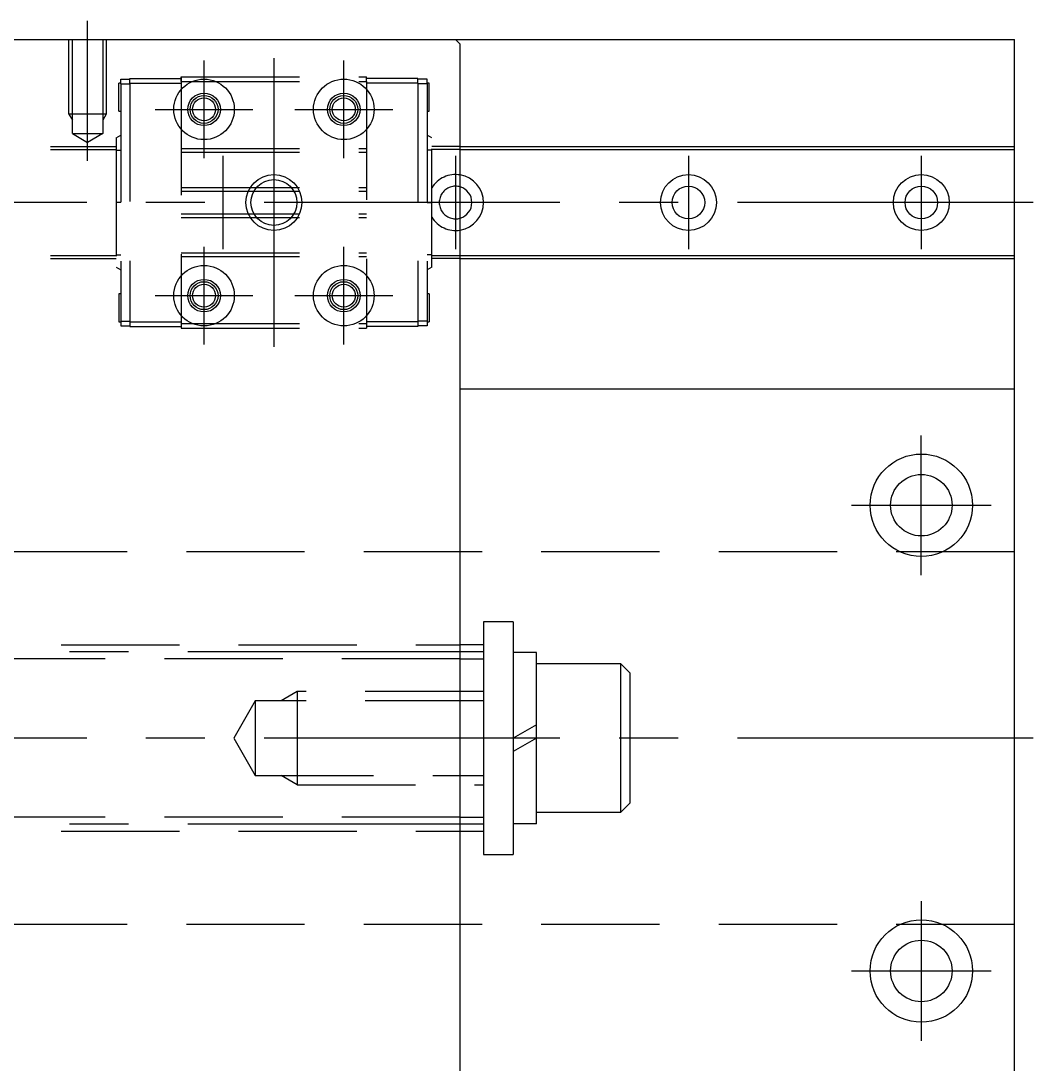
# Model space of a CAD drawing. Extents: x -208 to 423, y -45 to 295.
# Drawn here: x 314.2 to 422.9, y 100.4 to 212.4 of the extents above; entities that cross this region are included whole.
import ezdxf

# ---------------------------------------------------------------- set-up
doc = ezdxf.new("R2010")
doc.units = 0
doc.linetypes.add('CENTER', pattern=[50.8, 31.75, -6.35, 6.35, -6.35])
doc.linetypes.add('DASHED', pattern=[19.05, 12.7, -6.35])
doc.layers.get('0').update_dxf_attribs({"linetype": 'CONTINUOUS'})
doc.layers.add('CENTER', color=1, linetype='CENTER')

msp = doc.modelspace()

# ---------------------------------------------------------------- linework, layer by layer
at = {"color": 7, "linetype": 'CONTINUOUS'}
for p, q in [((190.85, 210.44), (420.85, 210.44)), ((361.35, 209.94), (360.85, 210.44)), ((361.35, 60.94), (361.35, 209.94)), ((420.85, 60.44), (420.85, 210.44)), ((361.35, 198.94), (420.85, 198.94)), ((361.35, 198.64), (420.85, 198.64)), ((361.35, 187.24), (420.85, 187.24)), ((361.35, 186.94), (420.85, 186.94)), ((361.35, 172.94), (420.85, 172.94)), ((363.85, 147.94), (363.85, 122.94)), ((367.05, 147.94), (363.85, 147.94)), ((367.05, 147.94), (367.05, 122.94)), ((363.85, 145.44), (361.35, 145.44)), ((363.85, 145.44), (363.85, 125.44)), ((369.55, 144.64), (367.05, 144.64)), ((367.05, 144.64), (367.05, 126.24)), ((369.55, 126.24), (369.55, 144.64)), ((369.55, 143.44), (378.55, 143.44)), ((378.55, 143.44), (378.55, 127.44)), ((378.55, 143.44), (379.55, 142.44)), ((379.55, 142.44), (379.55, 128.44)), ((369.55, 136.88), (367.05, 135.44)), ((369.55, 135.44), (367.05, 134)), ((379.55, 128.44), (378.55, 127.44)), ((378.55, 127.44), (369.55, 127.44)), ((361.35, 125.44), (363.85, 125.44)), ((369.55, 126.24), (367.05, 126.24)), ((363.85, 122.94), (367.05, 122.94))]:
    msp.add_line(p, q, dxfattribs=at)
at = {"color": 3, "linetype": 'DASHED'}
for p, q in [((319.35, 202.44), (319.35, 210.44)), ((319.73, 200.34), (319.73, 210.44)), ((322.97, 210.44), (322.97, 200.34)), ((323.35, 210.44), (323.35, 202.44)), ((324.9, 206.19), (325.9, 206.19)), ((324.9, 205.69), (324.9, 206.19)), ((325.9, 206.24), (331.4, 206.24)), ((325.9, 205.74), (325.9, 206.24)), ((331.4, 206.44), (331.4, 179.94)), ((331.4, 206.44), (351.3, 206.44)), ((331.4, 205.94), (331.4, 206.44)), ((351.3, 205.94), (351.3, 206.44)), ((356.8, 206.24), (351.3, 206.24)), ((356.8, 205.74), (356.8, 206.24)), ((357.8, 206.19), (356.8, 206.19)), ((357.8, 205.69), (357.8, 206.19)), ((324.7, 202.74), (324.7, 205.74)), ((324.9, 205.74), (324.7, 205.74)), ((324.9, 205.69), (324.9, 180.19)), ((324.9, 205.69), (325.9, 205.69)), ((325.9, 205.74), (325.9, 180.14)), ((325.9, 205.74), (331.4, 205.74)), ((331.4, 205.94), (351.3, 205.94)), ((351.3, 205.94), (351.3, 179.94)), ((356.8, 205.74), (351.3, 205.74)), ((356.8, 205.74), (356.8, 180.14)), ((357.8, 205.69), (356.8, 205.69)), ((358, 205.74), (357.8, 205.74)), ((357.8, 205.69), (357.8, 180.19)), ((358, 202.74), (358, 205.74)), ((324.7, 202.74), (324.9, 202.74)), ((357.8, 202.74), (358, 202.74)), ((323.35, 202.44), (319.35, 202.44)), ((319.35, 202.44), (319.73, 201.78)), ((323.35, 202.44), (322.97, 201.78)), ((319.73, 200.34), (322.97, 200.34)), ((319.73, 200.34), (321.35, 199.4)), ((322.97, 200.34), (321.35, 199.4)), ((324.4, 199.87), (324.9, 200.17)), ((324.4, 199.87), (324.4, 186.01)), ((358.3, 199.87), (357.8, 200.17)), ((358.3, 186.01), (358.3, 199.87)), ((298.3, 198.94), (324.4, 198.94)), ((298.3, 198.64), (324.4, 198.64)), ((324.4, 198.57), (324.9, 198.57)), ((331.4, 198.74), (351.3, 198.74)), ((331.4, 198.34), (351.3, 198.34)), ((358.3, 198.57), (357.8, 198.57)), ((361.35, 198.94), (358.3, 198.94)), ((361.35, 198.64), (358.3, 198.64)), ((331.4, 194.54), (351.3, 194.54)), ((331.4, 194.14), (351.3, 194.14)), ((324.9, 192.94), (324.4, 192.94)), ((357.8, 192.94), (358.3, 192.94)), ((331.4, 191.74), (351.3, 191.74)), ((331.4, 191.34), (351.3, 191.34)), ((298.3, 187.24), (324.4, 187.24)), ((324.4, 187.31), (324.9, 187.31)), ((331.4, 187.54), (351.3, 187.54)), ((331.4, 187.14), (351.3, 187.14)), ((358.3, 187.31), (357.8, 187.31)), ((358.3, 187.24), (361.35, 187.24)), ((298.3, 186.94), (324.4, 186.94)), ((324.4, 186.01), (324.9, 185.71)), ((358.3, 186.01), (357.8, 185.71)), ((361.35, 186.94), (358.3, 186.94)), ((324.7, 183.14), (324.7, 180.14)), ((324.9, 183.14), (324.7, 183.14)), ((358, 183.14), (357.8, 183.14)), ((358, 183.14), (358, 180.14)), ((324.7, 180.14), (324.9, 180.14)), ((324.9, 180.19), (325.9, 180.19)), ((324.9, 180.19), (324.9, 179.69)), ((324.9, 179.69), (325.9, 179.69)), ((325.9, 180.14), (331.4, 180.14)), ((325.9, 180.14), (325.9, 179.64)), ((325.9, 179.64), (331.4, 179.64)), ((331.4, 179.94), (351.3, 179.94)), ((331.4, 179.94), (331.4, 179.44)), ((331.4, 179.44), (351.3, 179.44)), ((356.8, 180.14), (351.3, 180.14)), ((351.3, 179.94), (351.3, 179.44)), ((356.8, 179.64), (351.3, 179.64)), ((357.8, 180.19), (356.8, 180.19)), ((356.8, 180.14), (356.8, 179.64)), ((357.8, 179.69), (356.8, 179.69)), ((357.8, 180.19), (357.8, 179.69)), ((357.8, 180.14), (358, 180.14)), ((420.85, 155.44), (200.85, 155.44)), ((261.35, 145.44), (361.35, 145.44)), ((361.35, 143.94), (261.35, 143.94)), ((343.85, 140.44), (342.12, 139.44)), ((363.85, 140.44), (343.85, 140.44)), ((343.85, 140.44), (343.85, 130.44)), ((339.35, 139.44), (337.04, 135.44)), ((363.85, 139.44), (339.35, 139.44)), ((339.35, 139.44), (339.35, 131.44)), ((337.04, 135.44), (339.35, 131.44)), ((339.35, 131.44), (363.85, 131.44)), ((343.85, 130.44), (342.12, 131.44)), ((343.85, 130.44), (363.85, 130.44)), ((361.35, 126.94), (261.35, 126.94)), ((261.35, 125.44), (361.35, 125.44)), ((420.85, 115.44), (200.85, 115.44))]:
    msp.add_line(p, q, dxfattribs=at)
at = {"color": 3, "linetype": 'CONTINUOUS'}
for p, q in [((361.35, 143.94), (363.85, 143.94)), ((361.35, 126.94), (363.85, 126.94))]:
    msp.add_line(p, q, dxfattribs=at)
at = {"color": 7, "linetype": 'CONTINUOUS'}
for centre, radius in [((333.85, 202.94), 3.25), ((348.85, 202.94), 3.25), ((333.85, 202.94), 1.75), ((333.85, 202.94), 1.23), ((348.85, 202.94), 1.75), ((348.85, 202.94), 1.23), ((341.35, 192.94), 2.46), ((385.85, 192.94), 3), ((410.85, 192.94), 3), ((385.85, 192.94), 1.75), ((410.85, 192.94), 1.75), ((333.85, 182.94), 3.25), ((348.85, 182.94), 3.25), ((333.85, 182.94), 1.75), ((333.85, 182.94), 1.23), ((348.85, 182.94), 1.75), ((348.85, 182.94), 1.23), ((410.85, 160.44), 5.5), ((410.85, 160.44), 3.3), ((410.85, 110.44), 5.5), ((410.85, 110.44), 3.3)]:
    msp.add_circle(centre, radius, dxfattribs=at)
at = {"color": 3, "linetype": 'CONTINUOUS'}
for centre, radius in [((333.85, 202.94), 1.5), ((348.85, 202.94), 1.5), ((341.35, 192.94), 3), ((333.85, 182.94), 1.5), ((348.85, 182.94), 1.5)]:
    msp.add_circle(centre, radius, dxfattribs=at)
at = {"color": 3, "linetype": 'DASHED'}
for radius, start, end in [(3, 80.4059, 148.2117), (1.75, 73.3985, 286.6015), (3, 211.7883, 279.5941)]:
    msp.add_arc((360.85, 192.94), radius, start, end, dxfattribs=at)
at = {"color": 7, "linetype": 'CONTINUOUS'}
for radius, start, end in [(3, 279.5941, 80.4059), (1.75, 286.6015, 73.3985)]:
    msp.add_arc((360.85, 192.94), radius, start, end, dxfattribs=at)
at = {"layer": 'CENTER', "color": 1, "linetype": 'CENTER'}
for p, q in [((321.35, 197.4), (321.35, 212.44)), ((341.35, 208.44), (341.35, 177.44)), ((333.85, 197.69), (333.85, 208.19)), ((348.85, 197.69), (348.85, 208.19)), ((328.6, 202.94), (339.1, 202.94)), ((343.6, 202.94), (354.1, 202.94)), ((335.85, 197.94), (335.85, 187.94)), ((360.85, 197.94), (360.85, 187.94)), ((385.85, 197.94), (385.85, 187.94)), ((410.85, 197.94), (410.85, 187.94)), ((422.85, 192.94), (198.85, 192.94)), ((333.85, 177.69), (333.85, 188.19)), ((348.85, 177.69), (348.85, 188.19)), ((328.6, 182.94), (339.1, 182.94)), ((343.6, 182.94), (354.1, 182.94)), ((410.85, 152.94), (410.85, 167.94)), ((403.35, 160.44), (418.35, 160.44)), ((363.85, 144.69), (200.85, 144.69)), ((422.85, 135.44), (145.05, 135.44)), ((363.85, 126.19), (200.85, 126.19)), ((410.85, 117.94), (410.85, 102.94)), ((403.35, 110.44), (418.35, 110.44))]:
    msp.add_line(p, q, dxfattribs=at)

doc.saveas('drawing.dxf')
